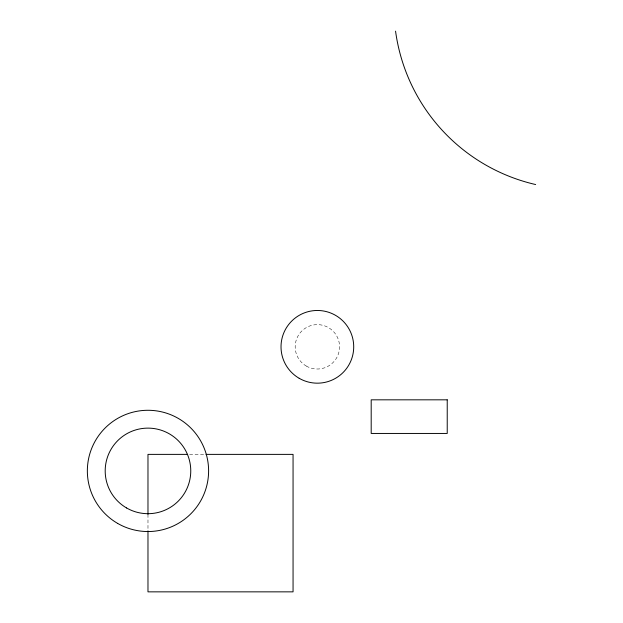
<?xml version="1.0" encoding="UTF-8"?>
<svg xmlns="http://www.w3.org/2000/svg" width="623" height="623" viewBox="0 0 623 623"><rect width="100%" height="100%" fill="white"/><g stroke="black" fill="none" stroke-linecap="round" stroke-linejoin="round"><path stroke-width="0.47" stroke-dasharray="3.12 2.34" d="M189.563 454.377L205.045 454.377M147.978 514.403L147.978 529.893M306.275 366.044A22.194 22.194 0 0 0 339.566 346.824A22.194 22.194 0 0 0 306.275 327.605A22.194 22.194 0 0 0 306.275 366.044"/><path stroke-width="0.93" d="M187.632 454.377L147.978 454.377L147.978 514.403M206.011 454.377L293.059 454.377L293.059 591.85L147.978 591.85L147.978 530.858M535.648 184.548A182.687 182.687 0 0 1 395.558 31.15M447.228 399.826L371.191 399.826L371.191 433.444L447.228 433.444L447.228 399.826M299.196 378.301A36.344 36.344 0 0 0 353.716 346.824A36.344 36.344 0 0 0 299.196 315.347A36.344 36.344 0 0 0 299.196 378.301M117.661 523.413A60.626 60.626 0 0 0 208.604 470.91A60.626 60.626 0 0 0 117.661 418.407A60.626 60.626 0 0 0 117.661 523.413M126.586 507.963A42.792 42.792 0 0 0 190.763 470.91A42.792 42.792 0 0 0 126.586 433.849A42.792 42.792 0 0 0 126.586 507.963"/></g></svg>
